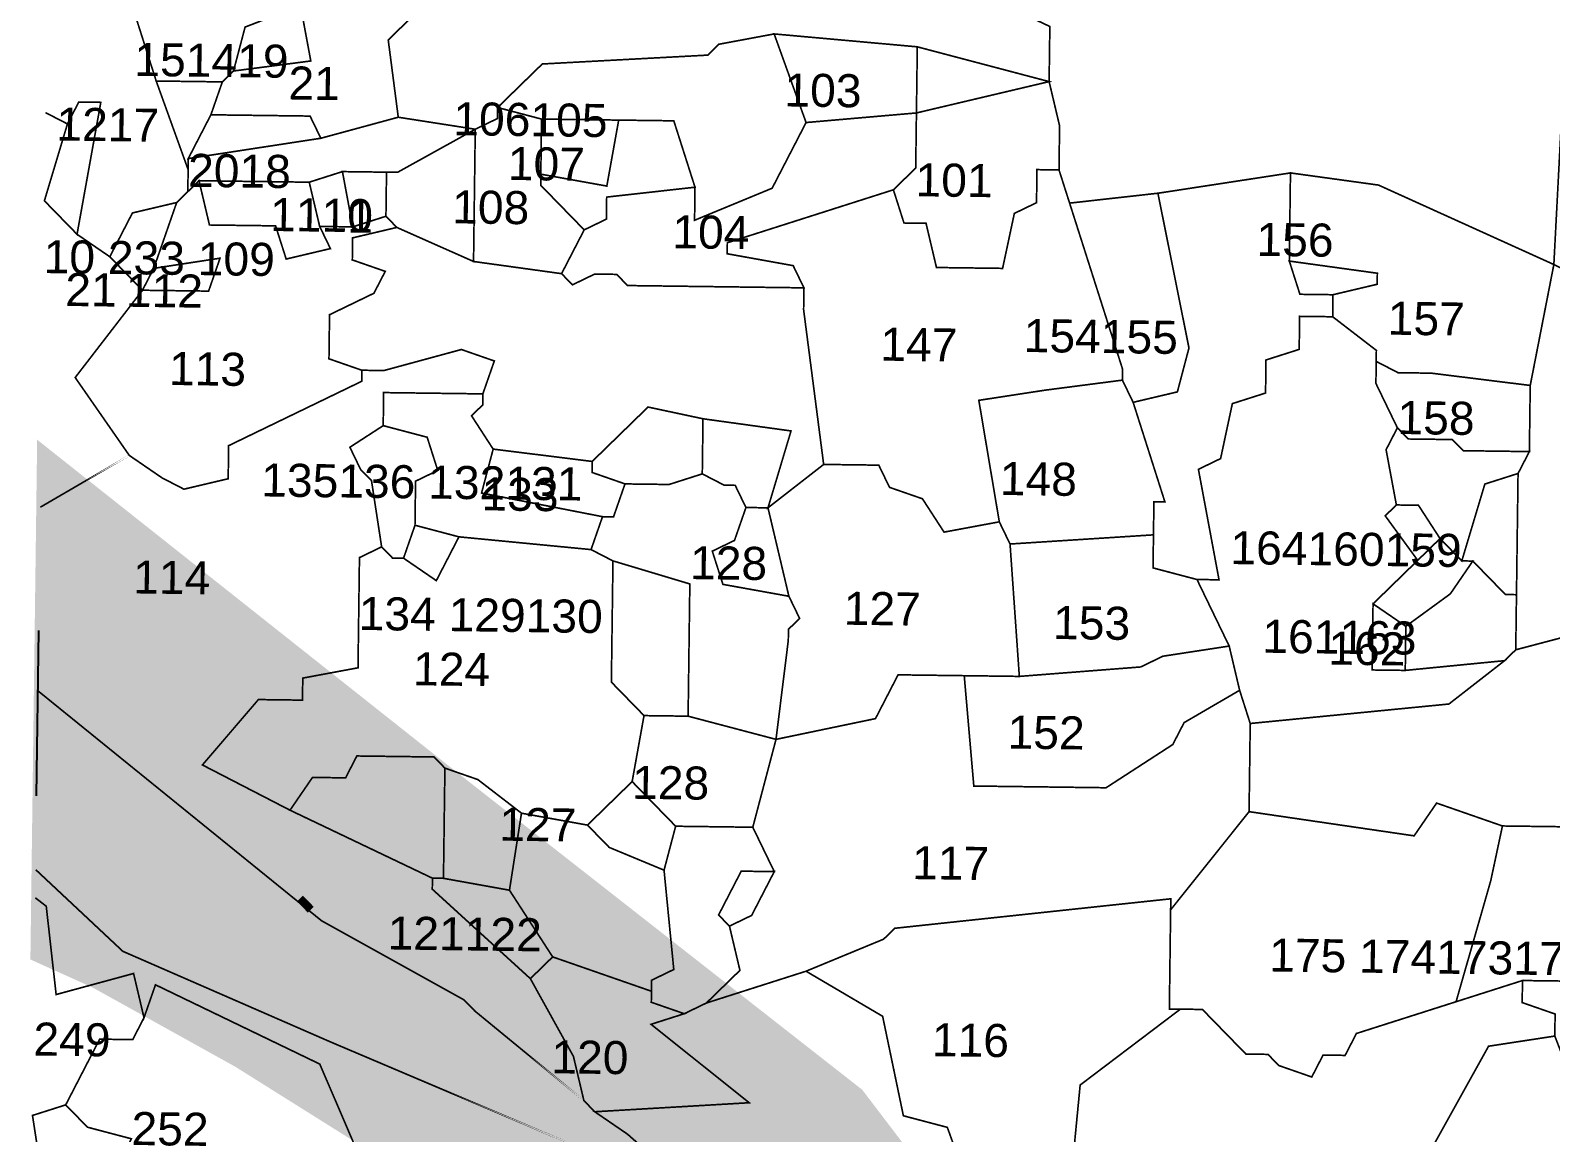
# Model space of a CAD drawing. Header units: metres. Extents: x 259177 to 277314, y 2171367 to 2185445.
# Drawn here: x 264264 to 264811, y 2184037 to 2184434 of the extents above; entities that cross this region are included whole.
import ezdxf

# ---------------------------------------------------------------- set-up
doc = ezdxf.new("R2010")
doc.units = ezdxf.units.M
doc.header["$MEASUREMENT"] = 0
for name, color, linetype in [('CRZ LINE FOR RIVER OR CREEK', 84, 'Continuous'), ('HAZARDS LINE', 1, 'Continuous'), ('HIGH TIDE LINE', 6, 'Continuous'), ('INTERTIDAL ZONE', 5, 'Continuous'), ('INTERTIDAL ZONE @ 1', 5, 'Continuous'), ('NDZ-200M FROM CRZ', 30, 'Continuous'), ('NDZ-200M FROM CRZ @ 1', 30, 'Continuous'), ('SURVEY NO.', 7, 'Continuous'), ('SURVEY PLOT BOUNDARY', 35, 'Continuous'), ('VILLAGE BOUNDARY', 212, 'Continuous')]:
    doc.layers.add(name, color=color, linetype=linetype)
doc.styles.add('PDF Arial', font='arial.ttf')
pattern_1 = [(0, (282121.83859, 2174200.38287), (0.0127, 0.0127), [0.00635, -0.01905]), (90, (282121.841765, 2174200.379695), (-0.0127, 0.0127), [0.00635, -0.01905])]

# ---------------------------------------------------------------- blocks, each defined once
blk = doc.blocks.new('FEWEWFEWQT')
at = {"layer": 'INTERTIDAL ZONE @ 1'}
h = blk.add_hatch(dxfattribs=at)
h.set_pattern_fill('CROSS', color=256, scale=0.002)
h.set_pattern_definition(pattern_1)
h.paths.add_polyline_path([(282132.45071, 2174222.86419), (282132.44405, 2174222.87086), (282132.31072, 2174222.9642), (282132.30406, 2174222.9642), (282132.29739, 2174222.97086), (282132.29072, 2174222.97086), (282132.25739, 2174222.99753), (282132.25739, 2174222.89752), (282132.26406, 2174222.89086), (282132.27073, 2174222.89086), (282132.27739, 2174222.88419), (282132.28406, 2174222.88419), (282132.28406, 2174222.87752), (282132.32405, 2174222.85752), (282132.33739, 2174222.85085), (282132.34405, 2174222.84419), (282132.41738, 2174222.79752), (282132.42405, 2174222.79752), (282132.43071, 2174222.79085), (282132.43738, 2174222.79085), (282132.51071, 2174222.73751), (282132.51737, 2174222.73084), (282132.52404, 2174222.73084), (282132.53071, 2174222.72418), (282132.56404, 2174222.70418), (282132.5707, 2174222.69751), (282132.57737, 2174222.69751), (282132.57737, 2174222.69084), (282132.59737, 2174222.67751), (282132.60403, 2174222.67084), (282132.6107, 2174222.67084), (282132.6107, 2174222.66417), (282132.63736, 2174222.6375), (282132.64403, 2174222.6375), (282132.64403, 2174222.63084), (282132.6507, 2174222.63084), (282132.65736, 2174222.62417), (282132.71069, 2174222.5775), (282132.71736, 2174222.57083), (282132.72402, 2174222.57083), (282132.75069, 2174222.55083), (282132.75736, 2174222.54416), (282132.76402, 2174222.53749), (282132.79069, 2174222.51749), (282132.79735, 2174222.51083), (282132.80402, 2174222.50416), (282132.83735, 2174222.47082), (282132.84402, 2174222.46416), (282132.85068, 2174222.46416), (282132.85068, 2174222.45749), (282132.87735, 2174222.42415), (282132.88401, 2174222.42415), (282132.88401, 2174222.41748), (282132.89068, 2174222.41082), (282132.91068, 2174222.37748), (282132.91734, 2174222.37748), (282132.91734, 2174222.36415), (282132.92401, 2174222.36415), (282132.92401, 2174222.35748), (282132.94401, 2174222.31748), (282132.95067, 2174222.31081), (282132.95067, 2174222.30414), (282132.95734, 2174222.29081), (282132.96401, 2174222.28414), (282132.97067, 2174222.27747), (282133.004, 2174222.2308), (282133.024, 2174222.19747), (282133.024, 2174222.1908), (282133.03067, 2174222.1908), (282133.03067, 2174222.18413), (282133.03733, 2174222.18413), (282133.084, 2174222.12413), (282133.11066, 2174222.09746), (282133.11733, 2174222.09079), (282133.12399, 2174222.08412), (282133.13066, 2174222.08412), (282133.15066, 2174222.06412), (282133.19732, 2174222.01745), (282133.20399, 2174222.01745), (282133.21065, 2174222.01078), (282133.22399, 2174221.99745), (282133.23065, 2174221.99078), (282133.23732, 2174221.99078), (282133.24399, 2174221.98412), (282133.25065, 2174221.98412), (282133.25732, 2174221.97745), (282133.27732, 2174221.97745), (282133.27732, 2174221.97078), (282133.28398, 2174221.97078), (282133.28398, 2174221.97745), (282133.29065, 2174221.97745), (282133.29065, 2174221.98412), (282133.29731, 2174221.98412), (282133.29731, 2174221.99745), (282133.30398, 2174222.00412), (282133.30398, 2174222.01745), (282133.29731, 2174222.01745), (282133.29731, 2174222.02412), (282133.29065, 2174222.02412), (282133.28398, 2174222.03079), (282133.27732, 2174222.03745), (282133.26398, 2174222.03745), (282133.21732, 2174222.07079), (282133.21065, 2174222.07079), (282133.20399, 2174222.07746), (282133.19732, 2174222.07746), (282133.18399, 2174222.09079), (282133.16399, 2174222.11079), (282133.15733, 2174222.11079), (282133.15733, 2174222.11746), (282133.15066, 2174222.11746), (282133.15066, 2174222.12413), (282133.11066, 2174222.16413), (282133.104, 2174222.1708), (282133.09733, 2174222.1708), (282133.09733, 2174222.17746), (282133.09066, 2174222.18413), (282133.05733, 2174222.2308), (282133.05067, 2174222.23747), (282133.044, 2174222.24414), (282133.044, 2174222.2508), (282133.03733, 2174222.2508), (282133.03733, 2174222.25747), (282133.03067, 2174222.26414), (282133.024, 2174222.27081), (282133.01067, 2174222.29081), (282133.004, 2174222.29747), (282133.004, 2174222.30414), (282132.99734, 2174222.31081), (282132.95734, 2174222.38415), (282132.95734, 2174222.39082), (282132.95067, 2174222.39748), (282132.95067, 2174222.40415), (282132.93068, 2174222.43082), (282132.91734, 2174222.45082), (282132.91734, 2174222.45749), (282132.91068, 2174222.45749), (282132.91068, 2174222.46416), (282132.90401, 2174222.47082), (282132.89068, 2174222.49082), (282132.87068, 2174222.51083), (282132.86401, 2174222.51083), (282132.86401, 2174222.51749), (282132.85735, 2174222.52416), (282132.80402, 2174222.5775), (282132.72402, 2174222.65084), (282132.71736, 2174222.6575), (282132.71069, 2174222.66417), (282132.63736, 2174222.72418), (282132.6307, 2174222.73084), (282132.6307, 2174222.73751), (282132.62403, 2174222.73751), (282132.5707, 2174222.77751), (282132.56404, 2174222.78418), (282132.55737, 2174222.79085), (282132.52404, 2174222.81085), (282132.51737, 2174222.81752)])
at = {"layer": 'NDZ-200M FROM CRZ @ 1'}
h = blk.add_hatch(dxfattribs=at)
h.set_pattern_fill('CROSS', color=256, scale=0.002)
h.set_pattern_definition(pattern_1)
h.paths.add_polyline_path([(282132.65736, 2174222.62417), (282132.6507, 2174222.63084), (282132.64403, 2174222.63084), (282132.64403, 2174222.6375), (282132.63736, 2174222.6375), (282132.6107, 2174222.66417), (282132.6107, 2174222.67084), (282132.60403, 2174222.67084), (282132.59737, 2174222.67751), (282132.57737, 2174222.69084), (282132.57737, 2174222.69751), (282132.5707, 2174222.69751), (282132.56404, 2174222.70418), (282132.53071, 2174222.72418), (282132.52404, 2174222.73084), (282132.51737, 2174222.73084), (282132.51071, 2174222.73751), (282132.43738, 2174222.79085), (282132.43071, 2174222.79085), (282132.42405, 2174222.79752), (282132.41738, 2174222.79752), (282132.34405, 2174222.84419), (282132.33739, 2174222.85085), (282132.32405, 2174222.85752), (282132.28406, 2174222.87752), (282132.28406, 2174222.88419), (282132.27739, 2174222.88419), (282132.27073, 2174222.89086), (282132.26406, 2174222.89086), (282132.25739, 2174222.89752), (282132.25739, 2174222.80015), (282132.29406, 2174222.78418), (282132.38072, 2174222.73751), (282132.51737, 2174222.65417), (282132.61403, 2174222.57416), (282132.71736, 2174222.50416), (282132.80069, 2174222.43749), (282132.89068, 2174222.33414), (282132.95401, 2174222.21747), (282133.01734, 2174222.13079), (282133.084, 2174222.06412), (282133.12399, 2174222.02412), (282133.17732, 2174221.97078), (282133.19066, 2174221.95078), (282133.222, 2174221.93136), (282133.28065, 2174221.92411), (282133.30065, 2174221.93078), (282133.32398, 2174221.96411), (282133.35398, 2174222.02078), (282133.34731, 2174222.04745), (282133.33065, 2174222.06412), (282133.24399, 2174222.10413), (282133.15066, 2174222.18413), (282133.084, 2174222.26414), (282133.03254, 2174222.3398), (282132.96401, 2174222.47082), (282132.87735, 2174222.57083), (282132.75715, 2174222.72448), (282132.50404, 2174222.91753), (282132.25739, 2174223.10788), (282132.25739, 2174222.99753), (282132.29072, 2174222.97086), (282132.29739, 2174222.97086), (282132.30406, 2174222.9642), (282132.31072, 2174222.9642), (282132.44405, 2174222.87086), (282132.45071, 2174222.86419), (282132.51737, 2174222.81752), (282132.52404, 2174222.81085), (282132.55737, 2174222.79085), (282132.56404, 2174222.78418), (282132.5707, 2174222.77751), (282132.62403, 2174222.73751), (282132.6307, 2174222.73751), (282132.6307, 2174222.73084), (282132.63736, 2174222.72418), (282132.71069, 2174222.66417), (282132.71736, 2174222.6575), (282132.72402, 2174222.65084), (282132.80402, 2174222.5775), (282132.85735, 2174222.52416), (282132.86401, 2174222.51749), (282132.86401, 2174222.51083), (282132.87068, 2174222.51083), (282132.89068, 2174222.49082), (282132.90401, 2174222.47082), (282132.91068, 2174222.46416), (282132.91068, 2174222.45749), (282132.91734, 2174222.45749), (282132.91734, 2174222.45082), (282132.93068, 2174222.43082), (282132.95067, 2174222.40415), (282132.95067, 2174222.39748), (282132.95734, 2174222.39082), (282132.95734, 2174222.38415), (282132.99734, 2174222.31081), (282133.004, 2174222.30414), (282133.004, 2174222.29747), (282133.01067, 2174222.29081), (282133.024, 2174222.27081), (282133.03067, 2174222.26414), (282133.03733, 2174222.25747), (282133.03733, 2174222.2508), (282133.044, 2174222.2508), (282133.044, 2174222.24414), (282133.05067, 2174222.23747), (282133.05733, 2174222.2308), (282133.09066, 2174222.18413), (282133.09733, 2174222.17746), (282133.09733, 2174222.1708), (282133.104, 2174222.1708), (282133.11066, 2174222.16413), (282133.15066, 2174222.12413), (282133.15066, 2174222.11746), (282133.15733, 2174222.11746), (282133.15733, 2174222.11079), (282133.16399, 2174222.11079), (282133.18399, 2174222.09079), (282133.19732, 2174222.07746), (282133.20399, 2174222.07746), (282133.21065, 2174222.07079), (282133.21732, 2174222.07079), (282133.26398, 2174222.03745), (282133.27732, 2174222.03745), (282133.28398, 2174222.03079), (282133.29065, 2174222.02412), (282133.29731, 2174222.02412), (282133.29731, 2174222.01745), (282133.30398, 2174222.01745), (282133.30398, 2174222.00412), (282133.29731, 2174221.99745), (282133.29731, 2174221.98412), (282133.29065, 2174221.98412), (282133.29065, 2174221.97745), (282133.28398, 2174221.97745), (282133.28398, 2174221.97078), (282133.27732, 2174221.97078), (282133.27732, 2174221.97745), (282133.25732, 2174221.97745), (282133.25065, 2174221.98412), (282133.24399, 2174221.98412), (282133.23732, 2174221.99078), (282133.23065, 2174221.99078), (282133.22399, 2174221.99745), (282133.21065, 2174222.01078), (282133.20399, 2174222.01745), (282133.19732, 2174222.01745), (282133.15066, 2174222.06412), (282133.13066, 2174222.08412), (282133.12399, 2174222.08412), (282133.11733, 2174222.09079), (282133.11066, 2174222.09746), (282133.084, 2174222.12413), (282133.03733, 2174222.18413), (282133.03067, 2174222.18413), (282133.03067, 2174222.1908), (282133.024, 2174222.1908), (282133.024, 2174222.19747), (282133.004, 2174222.2308), (282132.97067, 2174222.27747), (282132.96401, 2174222.28414), (282132.95734, 2174222.29081), (282132.95067, 2174222.30414), (282132.95067, 2174222.31081), (282132.94401, 2174222.31748), (282132.92401, 2174222.35748), (282132.92401, 2174222.36415), (282132.91734, 2174222.36415), (282132.91734, 2174222.37748), (282132.91068, 2174222.37748), (282132.89068, 2174222.41082), (282132.88401, 2174222.41748), (282132.88401, 2174222.42415), (282132.87735, 2174222.42415), (282132.85068, 2174222.45749), (282132.85068, 2174222.46416), (282132.84402, 2174222.46416), (282132.83735, 2174222.47082), (282132.80402, 2174222.50416), (282132.79735, 2174222.51083), (282132.79069, 2174222.51749), (282132.76402, 2174222.53749), (282132.75736, 2174222.54416), (282132.75069, 2174222.55083), (282132.72402, 2174222.57083), (282132.71736, 2174222.57083), (282132.71069, 2174222.5775)])
at = {"flags": 128}
blk.add_lwpolyline([(282132.25739, 2174222.89752), (282132.25739, 2174222.99753)], dxfattribs=at)
at = {"layer": 'CRZ LINE FOR RIVER OR CREEK', "ltscale": 0.05, "const_width": 0.005}
for points in [[(282132.25739, 2174223.10788), (282132.50404, 2174222.91753), (282132.75715, 2174222.72448), (282132.87735, 2174222.57083), (282132.96401, 2174222.47082), (282133.03254, 2174222.3398), (282133.084, 2174222.26414), (282133.15066, 2174222.18413), (282133.24399, 2174222.10413)], [(282133.19066, 2174221.95078), (282133.17732, 2174221.97078), (282133.12399, 2174222.02412), (282133.084, 2174222.06412), (282133.01734, 2174222.13079), (282132.95401, 2174222.21747), (282132.89068, 2174222.33414), (282132.80069, 2174222.43749), (282132.71736, 2174222.50416), (282132.61403, 2174222.57416), (282132.51737, 2174222.65417), (282132.38072, 2174222.73751), (282132.29406, 2174222.78418), (282132.25739, 2174222.80015)]]:
    blk.add_lwpolyline(points, dxfattribs=at)
at = {"layer": 'HAZARDS LINE', "lineweight": 18, "const_width": 0.005}
for points in [[(282132.25739, 2174222.85025), (282132.27739, 2174222.83752), (282132.39738, 2174222.77085), (282132.59737, 2174222.6375), (282132.75069, 2174222.51083), (282132.83068, 2174222.43749), (282132.90401, 2174222.35081), (282132.97734, 2174222.23747), (282133.004, 2174222.18413), (282133.084, 2174222.09079), (282133.17732, 2174222.00412), (282133.23065, 2174221.97078)], [(282133.21732, 2174222.13079), (282133.11066, 2174222.25747), (282133.01067, 2174222.38415), (282132.92401, 2174222.50416), (282132.87068, 2174222.56416), (282132.75069, 2174222.67751), (282132.65736, 2174222.76418), (282132.53737, 2174222.84419), (282132.35072, 2174222.97086), (282132.25739, 2174223.03504)]]:
    blk.add_lwpolyline(points, dxfattribs=at)
at = {"layer": 'HIGH TIDE LINE', "lineweight": 35, "const_width": 0.005}
for points in [[(282132.25739, 2174222.89752), (282132.26406, 2174222.89086), (282132.27073, 2174222.89086), (282132.27739, 2174222.88419), (282132.28406, 2174222.88419), (282132.28406, 2174222.87752), (282132.32405, 2174222.85752), (282132.33739, 2174222.85085), (282132.34405, 2174222.84419), (282132.41738, 2174222.79752), (282132.42405, 2174222.79752), (282132.43071, 2174222.79085), (282132.43738, 2174222.79085), (282132.51071, 2174222.73751), (282132.51737, 2174222.73084), (282132.52404, 2174222.73084), (282132.53071, 2174222.72418), (282132.56404, 2174222.70418), (282132.5707, 2174222.69751), (282132.57737, 2174222.69751), (282132.57737, 2174222.69084)], [(282132.71069, 2174222.66417), (282132.63736, 2174222.72418), (282132.6307, 2174222.73084), (282132.6307, 2174222.73751), (282132.62403, 2174222.73751), (282132.5707, 2174222.77751), (282132.56404, 2174222.78418), (282132.55737, 2174222.79085), (282132.52404, 2174222.81085), (282132.51737, 2174222.81752), (282132.45071, 2174222.86419), (282132.44405, 2174222.87086), (282132.31072, 2174222.9642), (282132.30406, 2174222.9642), (282132.29739, 2174222.97086), (282132.29072, 2174222.97086), (282132.25739, 2174222.99753)]]:
    blk.add_lwpolyline(points, dxfattribs=at)
at = {"layer": 'INTERTIDAL ZONE', "const_width": 0.005, "flags": 128}
blk.add_lwpolyline([(282132.71069, 2174222.66417), (282132.63736, 2174222.72418), (282132.6307, 2174222.73084), (282132.6307, 2174222.73751), (282132.62403, 2174222.73751), (282132.5707, 2174222.77751), (282132.56404, 2174222.78418), (282132.55737, 2174222.79085), (282132.52404, 2174222.81085), (282132.51737, 2174222.81752), (282132.45071, 2174222.86419), (282132.44405, 2174222.87086), (282132.31072, 2174222.9642), (282132.30406, 2174222.9642), (282132.29739, 2174222.97086), (282132.29072, 2174222.97086), (282132.25739, 2174222.99753), (282132.25739, 2174222.89752), (282132.26406, 2174222.89086), (282132.27073, 2174222.89086), (282132.27739, 2174222.88419), (282132.28406, 2174222.88419), (282132.28406, 2174222.87752), (282132.32405, 2174222.85752), (282132.33739, 2174222.85085), (282132.34405, 2174222.84419), (282132.41738, 2174222.79752), (282132.42405, 2174222.79752), (282132.43071, 2174222.79085), (282132.43738, 2174222.79085), (282132.51071, 2174222.73751), (282132.51737, 2174222.73084), (282132.52404, 2174222.73084), (282132.53071, 2174222.72418), (282132.56404, 2174222.70418), (282132.5707, 2174222.69751), (282132.57737, 2174222.69751), (282132.57737, 2174222.69084)], dxfattribs=at)
at = {"layer": 'NDZ-200M FROM CRZ', "const_width": 0.005, "flags": 128}
for points in [[(282132.57737, 2174222.69084), (282132.57737, 2174222.69751), (282132.5707, 2174222.69751), (282132.56404, 2174222.70418), (282132.53071, 2174222.72418), (282132.52404, 2174222.73084), (282132.51737, 2174222.73084), (282132.51071, 2174222.73751), (282132.43738, 2174222.79085), (282132.43071, 2174222.79085), (282132.42405, 2174222.79752), (282132.41738, 2174222.79752), (282132.34405, 2174222.84419), (282132.33739, 2174222.85085), (282132.32405, 2174222.85752), (282132.28406, 2174222.87752), (282132.28406, 2174222.88419), (282132.27739, 2174222.88419), (282132.27073, 2174222.89086), (282132.26406, 2174222.89086), (282132.25739, 2174222.89752), (282132.25739, 2174222.80015), (282132.29406, 2174222.78418), (282132.38072, 2174222.73751), (282132.51737, 2174222.65417)], [(282132.87735, 2174222.57083), (282132.75715, 2174222.72448), (282132.50404, 2174222.91753), (282132.25739, 2174223.10788), (282132.25739, 2174222.99753), (282132.29072, 2174222.97086), (282132.29739, 2174222.97086), (282132.30406, 2174222.9642), (282132.31072, 2174222.9642), (282132.44405, 2174222.87086), (282132.45071, 2174222.86419), (282132.51737, 2174222.81752), (282132.52404, 2174222.81085), (282132.55737, 2174222.79085), (282132.56404, 2174222.78418), (282132.5707, 2174222.77751), (282132.62403, 2174222.73751), (282132.6307, 2174222.73751), (282132.6307, 2174222.73084), (282132.63736, 2174222.72418), (282132.71069, 2174222.66417)]]:
    blk.add_lwpolyline(points, dxfattribs=at)
at = {"layer": 'SURVEY PLOT BOUNDARY', "lineweight": 18, "const_width": 0.001}
for points in [[(282132.31072, 2174223.3709), (282132.32405, 2174223.33089), (282132.34405, 2174223.27756), (282132.34405, 2174223.26422), (282132.33739, 2174223.25756), (282132.31072, 2174223.25089), (282132.29739, 2174223.22422), (282132.31739, 2174223.20422), (282132.27739, 2174223.15088), (282132.31072, 2174223.10421), (282132.33072, 2174223.09087), (282132.34405, 2174223.08421), (282132.37072, 2174223.09087), (282132.37072, 2174223.11088), (282132.45071, 2174223.15088), (282132.45071, 2174223.15755), (282132.46404, 2174223.15755), (282132.51071, 2174223.17088), (282132.53071, 2174223.16421), (282132.52404, 2174223.14421), (282132.46404, 2174223.14421), (282132.46404, 2174223.12421), (282132.44405, 2174223.11088), (282132.45071, 2174223.09754), (282132.45738, 2174223.09087), (282132.46404, 2174223.05087), (282132.45071, 2174223.0442), (282132.45071, 2174222.97753), (282132.41738, 2174222.97086), (282132.41738, 2174222.95753), (282132.39072, 2174222.95753), (282132.35739, 2174222.91753), (282132.38405, 2174222.90419), (282132.41071, 2174222.89086), (282132.49737, 2174222.85085), (282132.49737, 2174222.84419), (282132.55737, 2174222.79085), (282132.58403, 2174222.74418), (282132.5907, 2174222.71751), (282132.59737, 2174222.71084), (282132.61737, 2174222.69751)], [(282132.58403, 2174222.69084), (282132.43738, 2174222.75085), (282132.31072, 2174222.80418), (282132.25739, 2174222.85288), (282132.31072, 2174222.80418), (282132.43738, 2174222.75085), (282132.58403, 2174222.69084)], [(282132.45738, 2174222.67751), (282132.43071, 2174222.73751), (282132.33072, 2174222.78418), (282132.32405, 2174222.76418), (282132.31739, 2174222.79085), (282132.27073, 2174222.77751), (282132.26406, 2174222.83085), (282132.25739, 2174222.83585), (282132.26406, 2174222.83085), (282132.27073, 2174222.77751), (282132.31739, 2174222.79085), (282132.32405, 2174222.76418), (282132.31739, 2174222.75085), (282132.29739, 2174222.75085), (282132.27739, 2174222.71084), (282132.25739, 2174222.70418), (282132.26406, 2174222.66417)], [(282133.18399, 2174223.57091), (282133.17066, 2174223.23089), (282133.064, 2174223.27756), (282133.01067, 2174223.28422), (282132.93068, 2174223.27089), (282132.87735, 2174223.26422), (282132.87068, 2174223.28422), (282132.87068, 2174223.31089), (282132.86401, 2174223.33756), (282132.86401, 2174223.3709)], [(282132.37738, 2174223.36423), (282132.37072, 2174223.33756), (282132.36405, 2174223.33089), (282132.32405, 2174223.33089), (282132.31072, 2174223.3709)], [(282133.17732, 2174222.76418), (282133.13733, 2174222.75751), (282133.09066, 2174222.67084)], [(282132.88401, 2174222.65084), (282132.89068, 2174222.73084), (282132.95067, 2174222.77751), (282132.96401, 2174222.77751), (282132.99067, 2174222.75085), (282133.004, 2174222.75085), (282133.01067, 2174222.74418), (282133.03067, 2174222.73751), (282133.03733, 2174222.75085), (282133.05067, 2174222.75085), (282133.05733, 2174222.76418), (282133.11733, 2174222.78418), (282133.15733, 2174222.79752), (282133.15733, 2174222.78418), (282133.17732, 2174222.77751)], [(282132.31739, 2174222.69084), (282132.29072, 2174222.69751), (282132.27739, 2174222.71084), (282132.29739, 2174222.75085), (282132.31739, 2174222.75085), (282132.32405, 2174222.76418), (282132.33072, 2174222.78418), (282132.43071, 2174222.73751), (282132.45738, 2174222.67751)]]:
    blk.add_lwpolyline(points, dxfattribs=at)
for points in [[(282132.76402, 2174223.54425), (282132.70403, 2174223.44424), (282132.86401, 2174223.3709), (282132.86401, 2174223.33756), (282132.78402, 2174223.35756), (282132.69736, 2174223.36423), (282132.66403, 2174223.35756), (282132.65736, 2174223.3509), (282132.55737, 2174223.34423), (282132.53071, 2174223.31756), (282132.53071, 2174223.31089), (282132.51737, 2174223.30423), (282132.47071, 2174223.31089), (282132.46404, 2174223.35756), (282132.47738, 2174223.3709), (282132.51071, 2174223.38423), (282132.5507, 2174223.37757), (282132.56404, 2174223.39757), (282132.5907, 2174223.39757), (282132.59737, 2174223.42424), (282132.61737, 2174223.4509), (282132.62403, 2174223.4509), (282132.6507, 2174223.4509), (282132.6707, 2174223.59092)], [(282132.47738, 2174223.3709), (282132.46404, 2174223.35756), (282132.47071, 2174223.31089), (282132.42405, 2174223.29756), (282132.41738, 2174223.31089), (282132.35739, 2174223.31089), (282132.36405, 2174223.33089), (282132.37072, 2174223.33756), (282132.41738, 2174223.34423), (282132.41071, 2174223.37757), (282132.46404, 2174223.3909)], [(282132.37072, 2174223.33756), (282132.37738, 2174223.36423), (282132.41071, 2174223.37757), (282132.41738, 2174223.34423)], [(282132.71736, 2174223.31089), (282132.69736, 2174223.27089), (282132.6507, 2174223.25089), (282132.6507, 2174223.27089), (282132.63736, 2174223.31089), (282132.60403, 2174223.31089), (282132.55737, 2174223.31089), (282132.53071, 2174223.31756), (282132.55737, 2174223.34423), (282132.65736, 2174223.3509), (282132.66403, 2174223.35756), (282132.69736, 2174223.36423)], [(282132.78402, 2174223.35756), (282132.78402, 2174223.31756), (282132.71736, 2174223.31089), (282132.69736, 2174223.36423)], [(282132.78402, 2174223.31756), (282132.78402, 2174223.35756), (282132.86401, 2174223.33756)], [(282132.87068, 2174223.28422), (282132.85735, 2174223.28422), (282132.85735, 2174223.26422), (282132.84402, 2174223.25756), (282132.83735, 2174223.22422), (282132.79735, 2174223.22422), (282132.79069, 2174223.25089), (282132.77735, 2174223.25089), (282132.77069, 2174223.27089), (282132.78402, 2174223.28422), (282132.78402, 2174223.31756), (282132.86401, 2174223.33756), (282132.87068, 2174223.31089)], [(282132.36405, 2174223.33089), (282132.35739, 2174223.31089), (282132.34405, 2174223.28422), (282132.34405, 2174223.27756), (282132.32405, 2174223.33089)], [(282132.27073, 2174223.30423), (282132.25739, 2174223.31089), (282132.27073, 2174223.30423), (282132.25739, 2174223.25756), (282132.27739, 2174223.23755), (282132.29739, 2174223.22422), (282132.27739, 2174223.23755), (282132.29072, 2174223.31756), (282132.27739, 2174223.31756)], [(282132.27739, 2174223.23755), (282132.25739, 2174223.25756), (282132.27073, 2174223.30423), (282132.27739, 2174223.31756), (282132.29072, 2174223.31756)], [(282132.55737, 2174223.31089), (282132.55737, 2174223.27756), (282132.55737, 2174223.27089), (282132.58403, 2174223.24422), (282132.5707, 2174223.21755), (282132.51737, 2174223.22422), (282132.51737, 2174223.30423), (282132.53071, 2174223.31089), (282132.53071, 2174223.31756)], [(282132.71736, 2174223.21088), (282132.61737, 2174223.21088), (282132.6107, 2174223.21088), (282132.60403, 2174223.21755), (282132.5907, 2174223.21755), (282132.57737, 2174223.21088), (282132.5707, 2174223.21755), (282132.58403, 2174223.24422), (282132.59737, 2174223.25089), (282132.59737, 2174223.26422), (282132.6507, 2174223.27089), (282132.6507, 2174223.25089), (282132.69736, 2174223.27089), (282132.71736, 2174223.31089), (282132.78402, 2174223.31756), (282132.78402, 2174223.28422), (282132.77069, 2174223.27089), (282132.6707, 2174223.23755), (282132.6707, 2174223.23089), (282132.71069, 2174223.22422)], [(282132.42405, 2174223.29756), (282132.34405, 2174223.28422), (282132.35739, 2174223.31089), (282132.41738, 2174223.31089)], [(282132.51737, 2174223.30423), (282132.47071, 2174223.27756), (282132.46404, 2174223.27756), (282132.43738, 2174223.27756), (282132.41738, 2174223.27089), (282132.35072, 2174223.27089), (282132.34405, 2174223.26422), (282132.34405, 2174223.27756), (282132.34405, 2174223.28422), (282132.42405, 2174223.29756), (282132.47071, 2174223.31089)], [(282132.60403, 2174223.31089), (282132.59737, 2174223.27089), (282132.55737, 2174223.27756), (282132.55737, 2174223.31089)], [(282132.55737, 2174223.27756), (282132.59737, 2174223.27089), (282132.60403, 2174223.31089), (282132.63736, 2174223.31089), (282132.6507, 2174223.27089), (282132.59737, 2174223.26422), (282132.59737, 2174223.25089), (282132.58403, 2174223.24422), (282132.55737, 2174223.27089)], [(282132.51737, 2174223.22422), (282132.47071, 2174223.24422), (282132.46404, 2174223.25089), (282132.46404, 2174223.27756), (282132.47071, 2174223.27756), (282132.51737, 2174223.30423)], [(282132.87068, 2174223.28422), (282132.87735, 2174223.26422), (282132.91068, 2174223.16421), (282132.91068, 2174223.15755), (282132.86401, 2174223.15088), (282132.82402, 2174223.14421), (282132.83735, 2174223.07087), (282132.80402, 2174223.06421), (282132.79069, 2174223.08421), (282132.77069, 2174223.09087), (282132.76402, 2174223.10421), (282132.75069, 2174223.10421), (282132.73069, 2174223.10421), (282132.71736, 2174223.19755), (282132.71736, 2174223.21088), (282132.71069, 2174223.22422), (282132.6707, 2174223.23089), (282132.6707, 2174223.23755), (282132.77069, 2174223.27089), (282132.77735, 2174223.25089), (282132.79069, 2174223.25089), (282132.79735, 2174223.22422), (282132.83735, 2174223.22422), (282132.84402, 2174223.25756), (282132.85735, 2174223.26422), (282132.85735, 2174223.28422)], [(282133.01067, 2174223.23089), (282133.01734, 2174223.21088), (282133.03733, 2174223.21088), (282133.03733, 2174223.19755), (282133.01734, 2174223.19755), (282133.01734, 2174223.17755), (282132.99734, 2174223.17088), (282132.99734, 2174223.15088), (282132.97734, 2174223.14421), (282132.97067, 2174223.11088), (282132.95734, 2174223.10421), (282132.97067, 2174223.03754), (282132.95734, 2174223.03754), (282132.93068, 2174223.0442), (282132.93068, 2174223.06421), (282132.93068, 2174223.08421), (282132.93734, 2174223.08421), (282132.91734, 2174223.14421), (282132.94401, 2174223.15088), (282132.95067, 2174223.17755), (282132.93068, 2174223.27089), (282133.01067, 2174223.28422)], [(282133.17066, 2174223.23089), (282133.15733, 2174223.15755), (282133.09733, 2174223.16421), (282133.07733, 2174223.16421), (282133.064, 2174223.17088), (282133.064, 2174223.17755), (282133.03733, 2174223.19755), (282133.03733, 2174223.21088), (282133.064, 2174223.21755), (282133.064, 2174223.22422), (282133.01067, 2174223.23089), (282133.01067, 2174223.28422), (282133.064, 2174223.27756)], [(282132.42405, 2174223.24422), (282132.44405, 2174223.24422), (282132.46404, 2174223.25089), (282132.47071, 2174223.24422), (282132.44405, 2174223.23755), (282132.44405, 2174223.22422), (282132.46404, 2174223.21755), (282132.45738, 2174223.20422), (282132.43071, 2174223.19088), (282132.43071, 2174223.16421), (282132.45071, 2174223.15755), (282132.45071, 2174223.15088), (282132.37072, 2174223.11088), (282132.37072, 2174223.09087), (282132.34405, 2174223.08421), (282132.33072, 2174223.09087), (282132.31072, 2174223.10421), (282132.27739, 2174223.15088), (282132.31739, 2174223.20422), (282132.35739, 2174223.20422), (282132.36405, 2174223.22422), (282132.32405, 2174223.21755), (282132.33739, 2174223.25756), (282132.34405, 2174223.26422), (282132.35072, 2174223.27089), (282132.35739, 2174223.24422), (282132.39738, 2174223.24422), (282132.40405, 2174223.22422), (282132.43071, 2174223.23089)], [(282132.42405, 2174223.24422), (282132.43071, 2174223.23089), (282132.40405, 2174223.22422), (282132.39738, 2174223.24422), (282132.35739, 2174223.24422), (282132.35072, 2174223.27089), (282132.41738, 2174223.27089)], [(282132.44405, 2174223.24422), (282132.42405, 2174223.24422), (282132.41738, 2174223.27089), (282132.43738, 2174223.27756)], [(282132.46404, 2174223.25089), (282132.44405, 2174223.24422), (282132.43738, 2174223.27756), (282132.46404, 2174223.27756)], [(282132.91734, 2174223.14421), (282132.91068, 2174223.15755), (282132.91068, 2174223.16421), (282132.87735, 2174223.26422), (282132.93068, 2174223.27089), (282132.95067, 2174223.17755), (282132.94401, 2174223.15088)], [(282132.32405, 2174223.21755), (282132.31739, 2174223.20422), (282132.29739, 2174223.22422), (282132.31072, 2174223.25089), (282132.33739, 2174223.25756)], [(282132.5707, 2174223.21755), (282132.57737, 2174223.21088), (282132.5907, 2174223.21755), (282132.60403, 2174223.21755), (282132.6107, 2174223.21088), (282132.61737, 2174223.21088), (282132.71736, 2174223.21088), (282132.71736, 2174223.19755), (282132.73069, 2174223.10421), (282132.69736, 2174223.07754), (282132.71069, 2174223.12421), (282132.65736, 2174223.13088), (282132.62403, 2174223.13754), (282132.5907, 2174223.10421), (282132.53071, 2174223.11088), (282132.51737, 2174223.13088), (282132.52404, 2174223.13754), (282132.52404, 2174223.14421), (282132.53071, 2174223.16421), (282132.51071, 2174223.17088), (282132.46404, 2174223.15755), (282132.45071, 2174223.15755), (282132.43071, 2174223.16421), (282132.43071, 2174223.19088), (282132.45738, 2174223.20422), (282132.46404, 2174223.21755), (282132.44405, 2174223.22422), (282132.44405, 2174223.23755), (282132.47071, 2174223.24422), (282132.51737, 2174223.22422)], [(282132.31739, 2174223.20422), (282132.32405, 2174223.21755), (282132.36405, 2174223.22422), (282132.35739, 2174223.20422)], [(282133.03733, 2174223.21088), (282133.01734, 2174223.21088), (282133.01067, 2174223.23089), (282133.064, 2174223.22422), (282133.064, 2174223.21755)], [(282133.28398, 2174223.17755), (282133.27065, 2174223.03087), (282133.15066, 2174222.99753), (282133.15066, 2174223.03087), (282133.15066, 2174223.10421), (282133.15733, 2174223.11754), (282133.15733, 2174223.15755), (282133.17066, 2174223.23089)], [(282133.064, 2174223.17755), (282133.064, 2174223.15755), (282133.07733, 2174223.13088), (282133.07067, 2174223.11754), (282133.07733, 2174223.08421), (282133.07067, 2174223.07754), (282133.09066, 2174223.05087), (282133.064, 2174223.0242), (282133.064, 2174222.9842), (282133.084, 2174222.9842), (282133.14399, 2174222.99087), (282133.11066, 2174222.9642), (282132.99067, 2174222.95086), (282132.984, 2174222.97086), (282132.97734, 2174222.99753), (282132.95734, 2174223.03754), (282132.97067, 2174223.03754), (282132.95734, 2174223.10421), (282132.97067, 2174223.11088), (282132.97734, 2174223.14421), (282132.99734, 2174223.15088), (282132.99734, 2174223.17088), (282133.01734, 2174223.17755), (282133.01734, 2174223.19755), (282133.03733, 2174223.19755)], [(282133.29065, 2174223.18422), (282133.34398, 2174223.18422), (282133.35731, 2174223.0242), (282133.41731, 2174222.95753), (282133.39064, 2174222.93086), (282133.29065, 2174222.9442), (282133.25065, 2174222.9442), (282133.21732, 2174222.95086), (282133.20399, 2174222.89086), (282133.14399, 2174222.89086), (282133.104, 2174222.90419), (282133.09066, 2174222.88419), (282132.99067, 2174222.89752), (282132.99067, 2174222.95086), (282133.11066, 2174222.9642), (282133.14399, 2174222.99087), (282133.15066, 2174222.99753), (282133.27065, 2174223.03087), (282133.28398, 2174223.17755)], [(282133.15733, 2174223.15755), (282133.15733, 2174223.11754), (282133.11733, 2174223.11754), (282133.11066, 2174223.12421), (282133.084, 2174223.12421), (282133.07733, 2174223.13088), (282133.064, 2174223.15755), (282133.064, 2174223.17755), (282133.064, 2174223.17088), (282133.07733, 2174223.16421), (282133.09733, 2174223.16421)], [(282132.91734, 2174223.14421), (282132.93734, 2174223.08421), (282132.93068, 2174223.08421), (282132.93068, 2174223.06421), (282132.84402, 2174223.05754), (282132.83735, 2174223.07087), (282132.82402, 2174223.14421), (282132.86401, 2174223.15088), (282132.91068, 2174223.15755)], [(282132.53071, 2174223.11088), (282132.52404, 2174223.08421), (282132.59737, 2174223.07087), (282132.5907, 2174223.05087), (282132.51071, 2174223.05754), (282132.48404, 2174223.06421), (282132.48404, 2174223.09087), (282132.49737, 2174223.09754), (282132.49071, 2174223.11754), (282132.46404, 2174223.12421), (282132.46404, 2174223.14421), (282132.52404, 2174223.14421), (282132.52404, 2174223.13754), (282132.51737, 2174223.13088)], [(282132.65736, 2174223.13088), (282132.65736, 2174223.09754), (282132.63736, 2174223.09087), (282132.62403, 2174223.09087), (282132.6107, 2174223.09087), (282132.5907, 2174223.09754), (282132.5907, 2174223.10421), (282132.62403, 2174223.13754)], [(282132.69736, 2174223.07754), (282132.68403, 2174223.07754), (282132.67736, 2174223.09087), (282132.6707, 2174223.09087), (282132.65736, 2174223.09754), (282132.65736, 2174223.13088), (282132.71069, 2174223.12421)], [(282133.15733, 2174223.11754), (282133.15066, 2174223.10421), (282133.13066, 2174223.09754), (282133.11733, 2174223.05087), (282133.104, 2174223.06421), (282133.09066, 2174223.08421), (282133.07733, 2174223.08421), (282133.07067, 2174223.11754), (282133.07733, 2174223.13088), (282133.084, 2174223.12421), (282133.11066, 2174223.12421), (282133.11733, 2174223.11754)], [(282132.48404, 2174223.06421), (282132.47738, 2174223.0442), (282132.47071, 2174223.0442), (282132.46404, 2174223.05087), (282132.45738, 2174223.09087), (282132.45071, 2174223.09754), (282132.44405, 2174223.11088), (282132.46404, 2174223.12421), (282132.49071, 2174223.11754), (282132.49737, 2174223.09754), (282132.48404, 2174223.09087)], [(282132.31072, 2174223.10421), (282132.25739, 2174223.07221)], [(282132.5907, 2174223.10421), (282132.5907, 2174223.09754), (282132.6107, 2174223.09087), (282132.60403, 2174223.07087), (282132.59737, 2174223.07087), (282132.52404, 2174223.08421), (282132.53071, 2174223.11088)], [(282132.84402, 2174223.05754), (282132.85068, 2174222.97753), (282132.81735, 2174222.97753), (282132.77735, 2174222.97753), (282132.76402, 2174222.95086), (282132.70403, 2174222.93753), (282132.71069, 2174222.99753), (282132.71069, 2174223.0042), (282132.71736, 2174223.01087), (282132.71069, 2174223.0242), (282132.69736, 2174223.07754), (282132.73069, 2174223.10421), (282132.75069, 2174223.10421), (282132.76402, 2174223.10421), (282132.77069, 2174223.09087), (282132.79069, 2174223.08421), (282132.80402, 2174223.06421), (282132.83735, 2174223.07087)], [(282133.15066, 2174223.03087), (282133.14399, 2174223.03087), (282133.12399, 2174223.05087), (282133.11733, 2174223.05087), (282133.13066, 2174223.09754), (282133.15066, 2174223.10421)], [(282132.71069, 2174223.0242), (282132.71736, 2174223.01087), (282132.71069, 2174223.0042), (282132.71069, 2174222.99753), (282132.70403, 2174222.93753), (282132.6507, 2174222.95086), (282132.6507, 2174223.03087), (282132.60403, 2174223.0442), (282132.5907, 2174223.05087), (282132.59737, 2174223.07087), (282132.60403, 2174223.07087), (282132.6107, 2174223.09087), (282132.62403, 2174223.09087), (282132.63736, 2174223.09087), (282132.65736, 2174223.09754), (282132.6707, 2174223.09087), (282132.67736, 2174223.09087), (282132.68403, 2174223.07754), (282132.67736, 2174223.05754), (282132.66403, 2174223.05087), (282132.6707, 2174223.03087)], [(282132.68403, 2174223.07754), (282132.69736, 2174223.07754), (282132.71069, 2174223.0242), (282132.6707, 2174223.03087), (282132.66403, 2174223.05087), (282132.67736, 2174223.05754)], [(282133.104, 2174223.06421), (282133.09066, 2174223.05087), (282133.07067, 2174223.07754), (282133.07733, 2174223.08421), (282133.09066, 2174223.08421)], [(282132.5907, 2174223.05087), (282132.60403, 2174223.0442), (282132.60403, 2174222.97086), (282132.62403, 2174222.95086), (282132.61737, 2174222.91086), (282132.5907, 2174222.88419), (282132.5507, 2174222.89086), (282132.52404, 2174222.91086), (282132.50404, 2174222.91753), (282132.49737, 2174222.92419), (282132.45071, 2174222.92419), (282132.44405, 2174222.91086), (282132.42405, 2174222.91086), (282132.41071, 2174222.89086), (282132.38405, 2174222.90419), (282132.35739, 2174222.91753), (282132.39072, 2174222.95753), (282132.41738, 2174222.95753), (282132.41738, 2174222.97086), (282132.45071, 2174222.97753), (282132.45071, 2174223.0442), (282132.46404, 2174223.05087), (282132.47071, 2174223.0442), (282132.47738, 2174223.0442), (282132.49737, 2174223.03087), (282132.51071, 2174223.05754)], [(282132.47738, 2174223.0442), (282132.48404, 2174223.06421), (282132.51071, 2174223.05754), (282132.49737, 2174223.03087)], [(282132.95734, 2174223.03754), (282132.97734, 2174222.99753), (282132.93734, 2174222.99087), (282132.92401, 2174222.9842), (282132.85068, 2174222.97753), (282132.84402, 2174223.05754), (282132.93068, 2174223.06421), (282132.93068, 2174223.0442)], [(282133.09066, 2174223.05087), (282133.104, 2174223.06421), (282133.11733, 2174223.05087), (282133.12399, 2174223.05087), (282133.11066, 2174223.03087), (282133.084, 2174223.01087), (282133.064, 2174223.0242)], [(282133.15066, 2174223.03087), (282133.15066, 2174222.99753), (282133.14399, 2174222.99087), (282133.084, 2174222.9842), (282133.084, 2174223.01087), (282133.11066, 2174223.03087), (282133.12399, 2174223.05087), (282133.14399, 2174223.03087)], [(282132.62403, 2174222.95086), (282132.60403, 2174222.97086), (282132.60403, 2174223.0442), (282132.6507, 2174223.03087), (282132.6507, 2174222.95086), (282132.63736, 2174222.95086)], [(282133.084, 2174222.9842), (282133.064, 2174222.9842), (282133.064, 2174223.0242), (282133.084, 2174223.01087)], [(282132.984, 2174222.97086), (282132.95067, 2174222.95086), (282132.94401, 2174222.93753), (282132.90401, 2174222.91086), (282132.82402, 2174222.91086), (282132.81735, 2174222.97753), (282132.85068, 2174222.97753), (282132.92401, 2174222.9842), (282132.93734, 2174222.99087), (282132.97734, 2174222.99753)], [(282132.99067, 2174222.89752), (282132.94401, 2174222.83752), (282132.94401, 2174222.84419), (282132.77735, 2174222.82419), (282132.77069, 2174222.81752), (282132.72402, 2174222.79752), (282132.66403, 2174222.77751), (282132.68403, 2174222.79752), (282132.67736, 2174222.82419), (282132.69069, 2174222.83085), (282132.70403, 2174222.85752), (282132.69069, 2174222.88419), (282132.70403, 2174222.93753), (282132.76402, 2174222.95086), (282132.77735, 2174222.97753), (282132.81735, 2174222.97753), (282132.82402, 2174222.91086), (282132.90401, 2174222.91086), (282132.94401, 2174222.93753), (282132.95067, 2174222.95086), (282132.984, 2174222.97086), (282132.99067, 2174222.95086)], [(282132.5907, 2174222.71751), (282132.52404, 2174222.77085), (282132.51737, 2174222.77751), (282132.43071, 2174222.82419), (282132.25739, 2174222.96104), (282132.43071, 2174222.82419), (282132.51737, 2174222.77751), (282132.52404, 2174222.77085)], [(282132.70403, 2174222.93753), (282132.69069, 2174222.88419), (282132.64403, 2174222.88419), (282132.61737, 2174222.91086), (282132.62403, 2174222.95086), (282132.63736, 2174222.95086), (282132.6507, 2174222.95086)], [(282133.25065, 2174222.9442), (282133.25065, 2174222.85085), (282133.25065, 2174222.80418), (282133.25065, 2174222.79752), (282133.25732, 2174222.75085), (282133.21065, 2174222.72418), (282133.19066, 2174222.73084), (282133.17732, 2174222.76418), (282133.17732, 2174222.77751), (282133.15733, 2174222.78418), (282133.15733, 2174222.79752), (282133.18399, 2174222.79752), (282133.20399, 2174222.89086), (282133.21732, 2174222.95086)], [(282132.50404, 2174222.91753), (282132.50404, 2174222.85085), (282132.49737, 2174222.85085), (282132.41071, 2174222.89086), (282132.42405, 2174222.91086), (282132.44405, 2174222.91086), (282132.45071, 2174222.92419), (282132.49737, 2174222.92419)], [(282132.5507, 2174222.89086), (282132.54404, 2174222.84419), (282132.50404, 2174222.85085), (282132.50404, 2174222.91753), (282132.52404, 2174222.91086)], [(282132.63736, 2174222.85752), (282132.60403, 2174222.87086), (282132.5907, 2174222.88419), (282132.61737, 2174222.91086), (282132.64403, 2174222.88419)], [(282133.14399, 2174222.89086), (282133.13733, 2174222.85752), (282133.11733, 2174222.78418), (282133.05733, 2174222.76418), (282133.05067, 2174222.75085), (282133.03733, 2174222.75085), (282133.03067, 2174222.73751), (282133.01067, 2174222.74418), (282133.004, 2174222.75085), (282132.99067, 2174222.75085), (282132.96401, 2174222.77751), (282132.95067, 2174222.77751), (282132.94401, 2174222.77751), (282132.94401, 2174222.83752), (282132.99067, 2174222.89752), (282133.09066, 2174222.88419), (282133.104, 2174222.90419)], [(282132.5907, 2174222.88419), (282132.60403, 2174222.87086), (282132.63736, 2174222.85752), (282132.64403, 2174222.79752), (282132.6307, 2174222.79085), (282132.6307, 2174222.77751), (282132.6307, 2174222.78418), (282132.6107, 2174222.79085), (282132.5707, 2174222.80418), (282132.54404, 2174222.84419), (282132.5507, 2174222.89086)], [(282132.70403, 2174222.85752), (282132.68403, 2174222.85752), (282132.6707, 2174222.83085), (282132.67736, 2174222.82419), (282132.68403, 2174222.79752), (282132.66403, 2174222.77751), (282132.6507, 2174222.77085), (282132.6307, 2174222.77751), (282132.6307, 2174222.79085), (282132.64403, 2174222.79752), (282132.63736, 2174222.85752), (282132.64403, 2174222.88419), (282132.69069, 2174222.88419)], [(282133.20399, 2174222.89086), (282133.18399, 2174222.79752), (282133.15733, 2174222.79752), (282133.11733, 2174222.78418), (282133.13733, 2174222.85752), (282133.14399, 2174222.89086)], [(282132.67736, 2174222.82419), (282132.6707, 2174222.83085), (282132.68403, 2174222.85752), (282132.70403, 2174222.85752), (282132.69069, 2174222.83085)], [(282132.5707, 2174222.80418), (282132.55737, 2174222.79085), (282132.49737, 2174222.84419), (282132.49737, 2174222.85085), (282132.50404, 2174222.85085), (282132.54404, 2174222.84419)], [(282132.94401, 2174222.83752), (282132.94401, 2174222.77751), (282132.95067, 2174222.77751), (282132.89068, 2174222.73084), (282132.88401, 2174222.65084), (282132.83068, 2174222.65084), (282132.81068, 2174222.70418), (282132.78402, 2174222.71084), (282132.77069, 2174222.77085), (282132.72402, 2174222.79752), (282132.77069, 2174222.81752), (282132.77735, 2174222.82419), (282132.94401, 2174222.84419)], [(282132.6307, 2174222.77751), (282132.6507, 2174222.77085), (282132.6307, 2174222.76418), (282132.69069, 2174222.71751), (282132.59737, 2174222.71084), (282132.5907, 2174222.71751), (282132.58403, 2174222.74418), (282132.55737, 2174222.79085), (282132.5707, 2174222.80418), (282132.6107, 2174222.79085), (282132.6307, 2174222.78418)], [(282132.88401, 2174222.65084), (282132.85735, 2174222.51749), (282132.81068, 2174222.53083), (282132.73736, 2174222.59083), (282132.67736, 2174222.64417), (282132.66403, 2174222.6575), (282132.61737, 2174222.69751), (282132.59737, 2174222.71084), (282132.69069, 2174222.71751), (282132.6307, 2174222.76418), (282132.6507, 2174222.77085), (282132.66403, 2174222.77751), (282132.72402, 2174222.79752), (282132.77069, 2174222.77085), (282132.78402, 2174222.71084), (282132.81068, 2174222.70418), (282132.83068, 2174222.65084)], [(282133.21065, 2174222.72418), (282133.23732, 2174222.65084), (282133.31731, 2174222.66417), (282133.31731, 2174222.5975), (282133.25065, 2174222.59083), (282133.24399, 2174222.61083), (282133.21065, 2174222.61083), (282133.20399, 2174222.6175), (282133.09066, 2174222.67084), (282133.13733, 2174222.75751), (282133.17732, 2174222.76418), (282133.19066, 2174222.73084)], [(282132.28406, 2174222.66417), (282132.27073, 2174222.66417), (282132.26406, 2174222.66417), (282132.25739, 2174222.70418), (282132.27739, 2174222.71084), (282132.29072, 2174222.69751), (282132.31739, 2174222.69084), (282132.31072, 2174222.67751)]]:
    blk.add_lwpolyline(points, close=True, dxfattribs=at)
at = {"layer": 'VILLAGE BOUNDARY', "const_width": 0.005}
for points in [[(282132.39072, 2174222.85085), (282132.38405, 2174222.86419), (282132.36405, 2174222.87752), (282132.33072, 2174222.90419), (282132.29739, 2174222.93086), (282132.27073, 2174222.95086), (282132.26406, 2174222.95753)], [(282132.41738, 2174222.83752), (282132.42405, 2174222.83085)], [(282132.45071, 2174222.81085), (282132.43738, 2174222.81752)], [(282132.6107, 2174222.70418), (282132.59737, 2174222.71084), (282132.5907, 2174222.71751), (282132.57737, 2174222.73084), (282132.54404, 2174222.75751), (282132.52404, 2174222.77085), (282132.51737, 2174222.77751), (282132.51071, 2174222.77751), (282132.48404, 2174222.79085), (282132.47071, 2174222.79752)]]:
    blk.add_lwpolyline(points, dxfattribs=at)
at = {"layer": 'SURVEY NO.', "char_height": 0.02, "attachment_point": 7, "style": 'PDF Arial'}
for s, insert in [('151419', (282132.31072, 2174223.33355)), ('21', (282132.40405, 2174223.32078)), ('103', (282132.70403, 2174223.32019)), ('106105', (282132.50404, 2174223.30021)), ('1217', (282132.26406, 2174223.29411)), ('107', (282132.53737, 2174223.27354)), ('2018', (282132.34405, 2174223.26688)), ('101', (282132.78402, 2174223.26688)), ('1110', (282132.39405, 2174223.24078)), ('1', (282132.44072, 2174223.24078)), ('108', (282132.50404, 2174223.24687)), ('104', (282132.63736, 2174223.23354)), ('156', (282132.99067, 2174223.23354)), ('10 233 109', (282132.25739, 2174223.21354)), ('21', (282132.27073, 2174223.19411)), ('112', (282132.30739, 2174223.19411)), ('157', (282133.07067, 2174223.18687)), ('147', (282132.76402, 2174223.16744)), ('154155', (282132.85068, 2174223.17353)), ('113', (282132.33405, 2174223.14684)), ('158', (282133.07733, 2174223.12686)), ('148', (282132.83735, 2174223.08686)), ('135136 132131', (282132.39072, 2174223.08017)), ('133', (282132.52404, 2174223.0735)), ('164160159', (282132.97734, 2174223.04686)), ('128', (282132.6507, 2174223.03352)), ('114', (282132.31406, 2174223.02076)), ('127', (282132.74402, 2174223.00742)), ('134 129130', (282132.45071, 2174223.00016)), ('153', (282132.87068, 2174223.00016)), ('161163', (282132.99734, 2174222.9935)), ('162', (282133.03733, 2174222.98685)), ('124', (282132.48404, 2174222.96742)), ('152', (282132.84402, 2174222.93351)), ('128', (282132.61737, 2174222.90018)), ('127', (282132.53737, 2174222.87408)), ('117', (282132.78735, 2174222.85408)), ('121122', (282132.47071, 2174222.80741)), ('175 174173171', (282133.004, 2174222.80074)), ('116', (282132.80069, 2174222.74683)), ('249', (282132.25739, 2174222.74016)), ('120', (282132.5707, 2174222.7335)), ('252', (282132.31739, 2174222.68683))]:
    blk.add_mtext(s, dxfattribs=dict(at, insert=insert))

msp = doc.modelspace()

# ---------------------------------------------------------------- block references
at = {"xscale": 594.7216958835667, "yscale": 594.7216958835667, "zscale": 594.7216958835667, "rotation": 359.254356221976}
msp.add_blockref('FEWEWFEWQT', (-184338996.59, -1288580324.59), dxfattribs=at)

doc.saveas('drawing.dxf')
